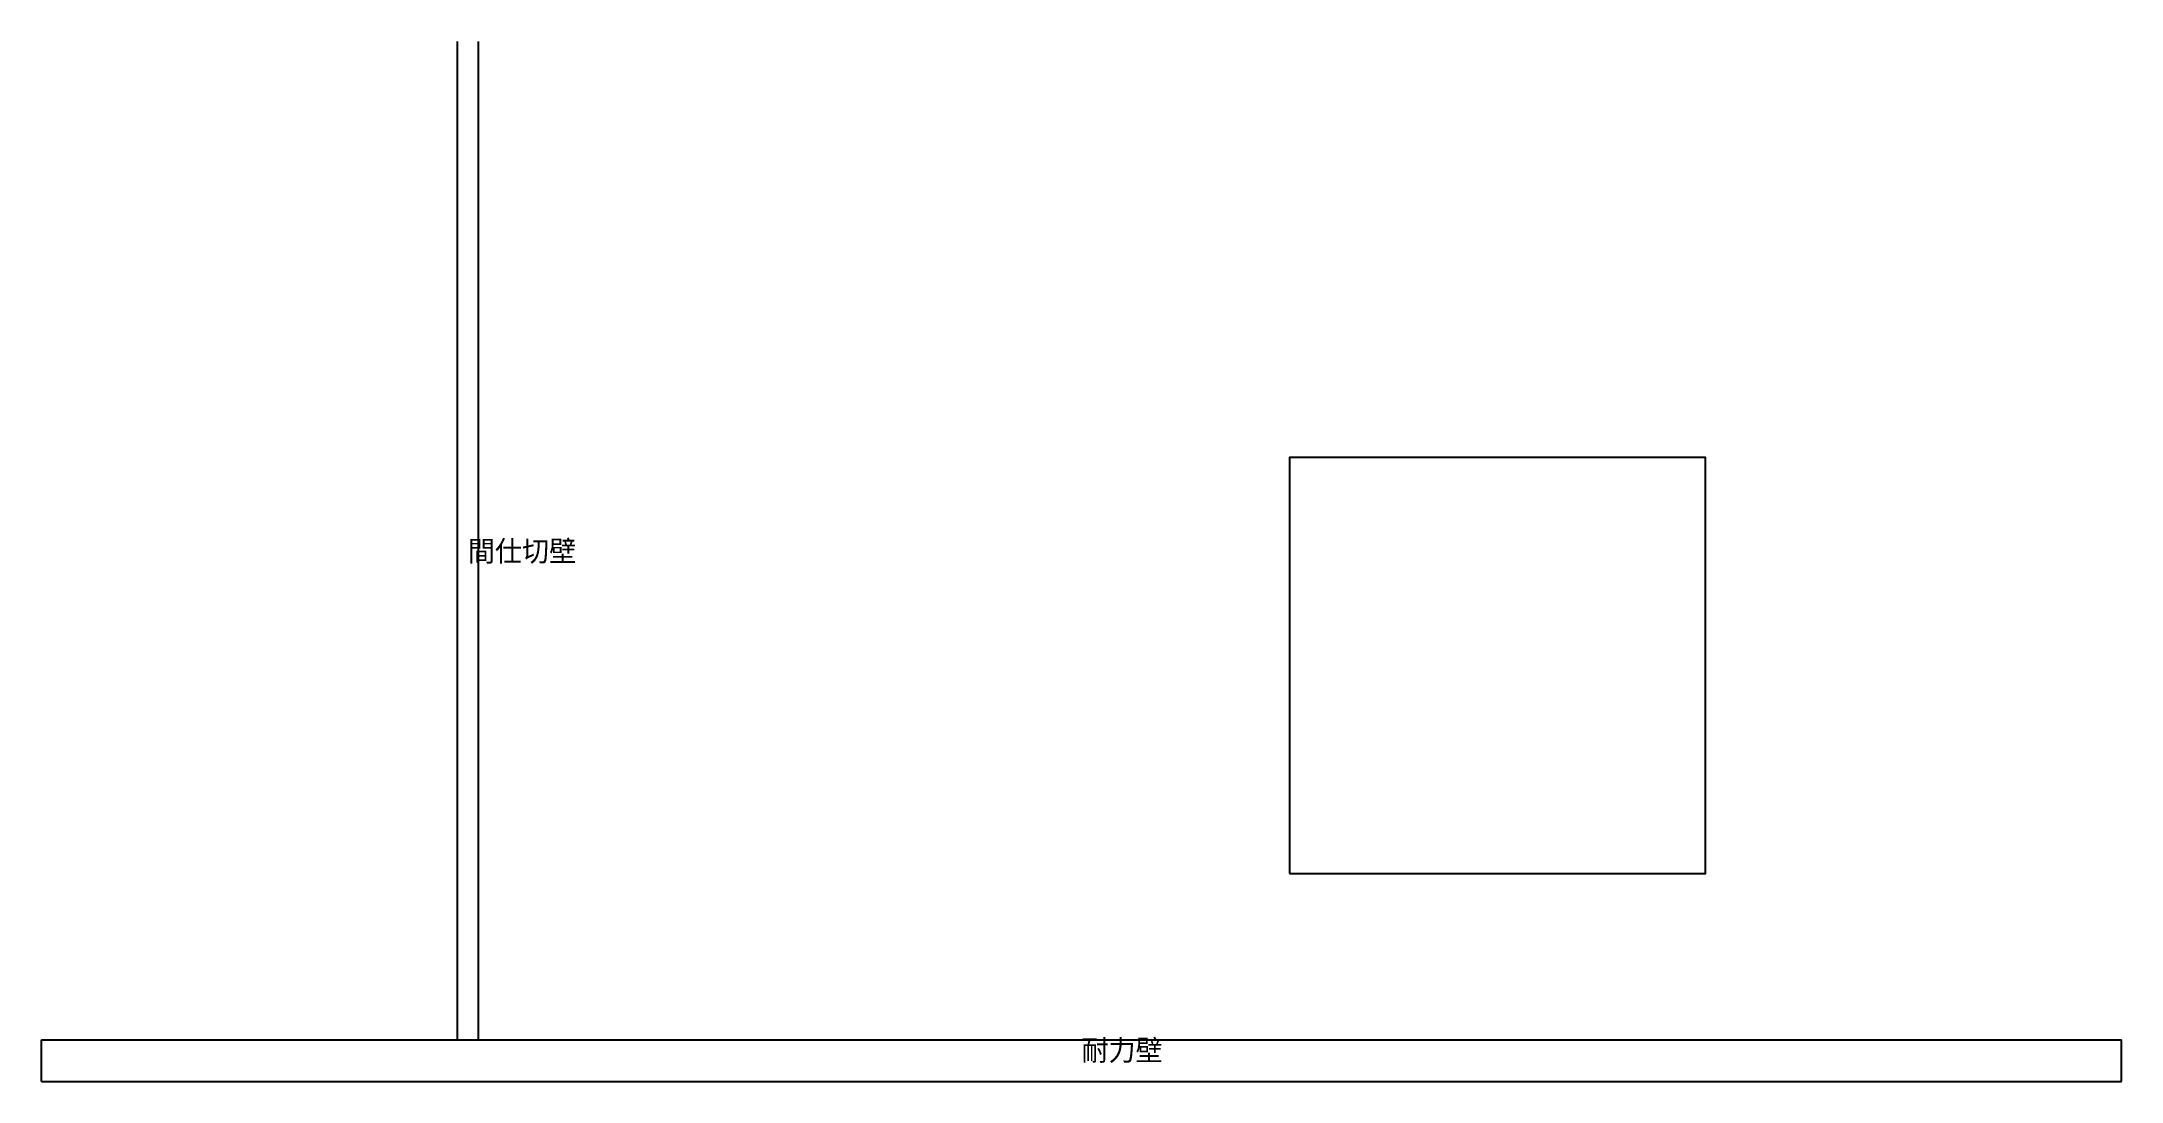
# Model space of a CAD drawing. Header units: metres. Extents: x 0 to 10000, y 0 to 5000.
import ezdxf

# ---------------------------------------------------------------- set-up
doc = ezdxf.new("R2010")
doc.units = ezdxf.units.M

msp = doc.modelspace()

# ---------------------------------------------------------------- linework, layer by layer
at = {"layer": 'WALL_EXT'}
msp.add_lwpolyline([(6000, 1000), (8000, 1000), (8000, 3000), (6000, 3000), (6000, 1000)], dxfattribs=at)
at = {"layer": 'WALL_LB'}
for p, q in [((0, 200), (10000, 200)), ((0, 0), (0, 200)), ((10000, 0), (10000, 200)), ((0, 0), (10000, 0))]:
    msp.add_line(p, q, dxfattribs=at)
at = {"layer": 'WALL_P'}
for p, q in [((2000, 200), (2000, 5000)), ((2100, 200), (2100, 5000))]:
    msp.add_line(p, q, dxfattribs=at)

# ---------------------------------------------------------------- texts
at = {"layer": 'TEXT'}
for s, p in [('間仕切壁', (2050, 2500)), ('耐力壁', (5000, 100))]:
    msp.add_text(s, height=100, dxfattribs=at).set_placement(p)

doc.saveas('drawing.dxf')
